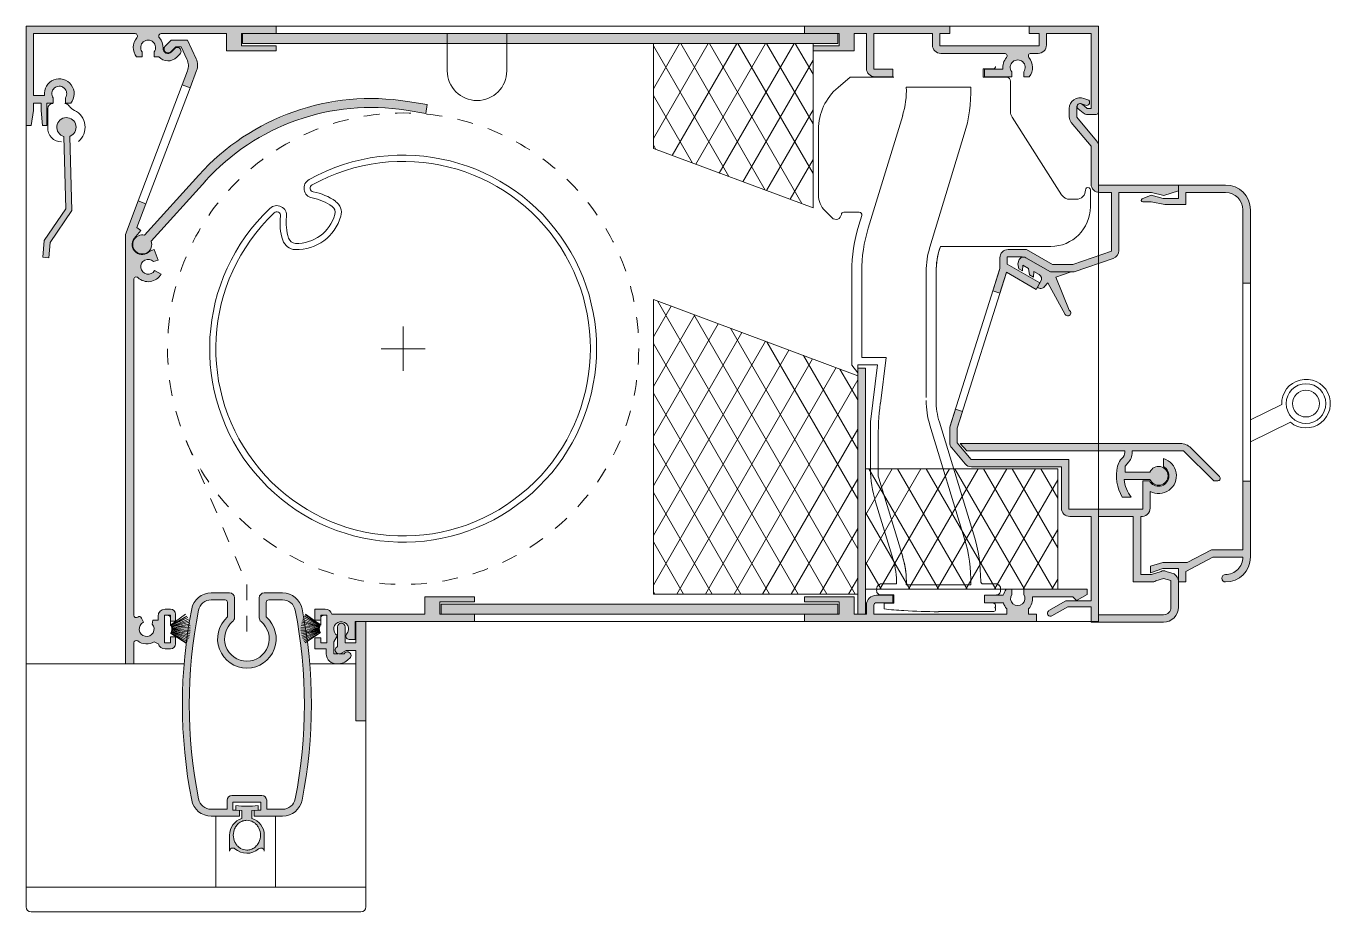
# Model space of a CAD drawing. Header units: metres. Extents: x -68 to 195, y -58 to 120.
import ezdxf

# ---------------------------------------------------------------- set-up
doc = ezdxf.new("R2010")
doc.units = ezdxf.units.M
doc.linetypes.add('Dash', pattern=[6.35, 3.175, -3.175])
doc.layers.add('A-DETL-GENF', color=92, linetype='Continuous', lineweight=18)
doc.layers.add('A-DETL-GENF-HDLN', color=1, linetype='Dash', lineweight=18)

# ---------------------------------------------------------------- blocks, each defined once
blk = doc.blocks.new('31 duco twin 120 ZR - verticaal-2268842-00_0 Basismaterialen')
at = {"layer": 'A-DETL-GENF'}
for points in [[(-67.5, 100), (-67, 103), (-67, 104.5), (-65.5, 104.5), (-65.5, 103), (-65.2, 100), (-64.3, 100), (-64.3, 104.49), (-63.06, 104.49), (-63.06, 105.53), (-63.23, 105.87), (-63.32, 106.24), (-63.3, 106.62), (-63.2, 106.99), (-63, 107.32), (-62.73, 107.58), (-62.4, 107.77), (-62.03, 107.87), (-61.65, 107.88), (-61.28, 107.79), (-60.95, 107.61), (-60.67, 107.35), (-60.46, 107.02), (-60.35, 106.66), (-60.33, 106.28), (-60.4, 105.91), (-60.57, 105.57), (-60.57, 104.49), (-59.5, 104.49), (-59.11, 105.12), (-58.88, 105.82), (-58.83, 106.56), (-58.96, 107.29), (-59.27, 107.96), (-59.73, 108.54), (-60.32, 108.98), (-61, 109.27), (-61.73, 109.39), (-62.47, 109.32), (-63.17, 109.07), (-63.78, 108.66), (-64.28, 108.11), (-64.63, 107.46), (-64.8, 106.74), (-64.8, 106), (-67, 106), (-67, 118.5), (-46.41, 118.48), (-46.19, 118.36), (-46.06, 118.15), (-46.05, 117.9), (-46.16, 117.67), (-46.56, 117.09), (-46.81, 116.44), (-46.9, 115.75), (-46.76, 114.86), (-46.6, 114.39), (-46.22, 113.8), (-45.14, 113.8), (-45.14, 114.86), (-45.32, 115.2), (-45.4, 115.58), (-45.38, 115.96), (-45.26, 116.33), (-45.06, 116.65), (-44.78, 116.92), (-44.44, 117.1), (-44.07, 117.19), (-43.68, 117.18), (-43.31, 117.08), (-42.98, 116.88), (-42.71, 116.61), (-42.52, 116.28), (-42.41, 115.91), (-42.41, 115.53), (-42.5, 115.15), (-42.69, 114.82), (-42.69, 113.8), (-41.73, 113.8), (-41.3, 113.43), (-40.79, 113.16), (-40.23, 113.02), (-39.66, 113.01), (-39.1, 113.13), (-38.58, 113.38), (-38.13, 113.73), (-37.38, 114.51), (-37.27, 114.88), (-37.33, 115.25), (-37.57, 115.55), (-37.91, 115.71), (-38.29, 115.7), (-39.42, 114.63), (-39.84, 114.5), (-40.31, 114.59), (-40.68, 114.88), (-40.88, 115.31), (-40.96, 116.31), (-41.21, 117.04), (-41.75, 117.9), (-41.74, 118.15), (-41.61, 118.36), (-41.39, 118.48), (-41.26, 118.5), (-28.1, 118.5), (-28.1, 115), (-18.1, 115), (-18.1, 116), (-25.1, 116), (-25.1, 118.5), (-18.1, 118.5), (-18.1, 120), (-68.5, 120), (-68.5, 100)], [(147.2, 102.2), (147.45, 102.27), (147.55, 102.35), (147.7, 102.7), (147.7, 120), (133.7, 120), (133.7, 118.5), (135.7, 118.5), (135.7, 116), (115.7, 116), (115.7, 118.5), (117.7, 118.5), (117.7, 120), (88.4, 120), (88.4, 118.5), (95.4, 118.5), (95.4, 116), (90.14, 116), (90.14, 115), (98.4, 115), (98.4, 118.5), (100.9, 118.5), (100.96, 111.06), (101.13, 110.65), (101.4, 110.3), (101.75, 110.03), (102.16, 109.86), (102.6, 109.8), (106.2, 109.8), (106.2, 111.3), (102.4, 111.3), (102.4, 118.5), (114.2, 118.5), (114.26, 115.76), (114.43, 115.35), (114.7, 115), (115.05, 114.73), (115.46, 114.56), (115.9, 114.5), (128.89, 114.48), (129.11, 114.36), (129.24, 114.15), (129.25, 113.9), (129.14, 113.67), (128.77, 113.15), (128.53, 112.56), (128.41, 111.94), (128.43, 111.3), (124.7, 111.3), (124.7, 109.8), (130.19, 109.8), (130.19, 110.82), (130, 111.16), (129.91, 111.54), (129.92, 111.92), (130.02, 112.3), (130.22, 112.63), (130.5, 112.9), (130.83, 113.09), (131.21, 113.19), (131.6, 113.19), (131.97, 113.09), (132.31, 112.9), (132.58, 112.62), (132.78, 112.29), (132.88, 111.92), (132.89, 111.53), (132.8, 111.16), (132.61, 110.82), (132.61, 109.8), (133.72, 109.8), (134.1, 110.39), (134.33, 111.05), (134.4, 111.75), (134.31, 112.44), (134.06, 113.09), (133.55, 113.9), (133.56, 114.15), (133.69, 114.36), (133.91, 114.48), (134.04, 114.5), (135.94, 114.56), (136.35, 114.73), (136.7, 115), (136.97, 115.35), (137.14, 115.76), (137.2, 116.2), (137.2, 118.5), (146.2, 118.5), (146.2, 103.4), (145.41, 103.4), (144.21, 104.36), (143.93, 104.39), (143.64, 104.27), (143.46, 104.05), (143.4, 103.75), (143.51, 103.46), (143.61, 103.34), (144.85, 102.35), (145.16, 102.24), (145.48, 102.2)], [(-35.46, 107.59), (-34.14, 111.06), (-33.98, 111.64), (-33.94, 112.24), (-34.03, 112.83), (-34.22, 113.39), (-36, 117.2), (-39.23, 117.2), (-40.47, 115.97), (-40.67, 115.61), (-40.67, 115.19), (-40.47, 114.83), (-40.11, 114.63), (-39.69, 114.63), (-39.31, 114.86), (-38.32, 115.85), (-37.24, 115.85), (-36.07, 113.33), (-35.87, 112.76), (-35.79, 112.17), (-35.83, 111.57), (-35.98, 110.99), (-37.05, 108.19)], [(-24.85, 116.5), (95.15, 116.5), (95.15, 118.5), (-24.85, 118.5)], [(-45.3, 74.09), (-44.81, 74.1), (-44.34, 74.23), (-43.93, 74.48), (-43.58, 74.82), (-43.33, 75.24), (-43.2, 75.7), (-43.18, 76.19), (-43.29, 76.66), (-32.37, 88.76), (-28.34, 92.69), (-23.92, 96.05), (-19.08, 98.86), (-13.94, 101.04), (-8.56, 102.57), (-3.03, 103.42), (2.52, 103.58), (8.13, 103.04), (12.08, 102.41), (12.36, 104.19), (8.41, 104.82), (2.58, 105.38), (-3.19, 105.22), (-8.94, 104.33), (-14.53, 102.74), (-19.89, 100.47), (-24.92, 97.55), (-29.51, 94.06), (-33.71, 89.96), (-44.63, 77.87), (-45.11, 77.92), (-45.59, 77.86), (-46.04, 77.68), (-46.43, 77.39), (-46.74, 77.01), (-46.94, 76.57), (-47.02, 76.09), (-46.98, 75.61), (-46.83, 75.15), (-46.56, 74.75), (-46.2, 74.42), (-45.77, 74.2)], [(127.8, 66.18), (129.13, 70.4), (135.14, 66.93), (135.79, 68.29), (129.3, 72.04), (129.3, 73.48), (132.88, 73.44), (138, 70.48), (142.8, 70.48), (151.03, 73.37), (151.35, 73.64), (151.6, 73.98), (151.75, 74.38), (151.8, 74.79), (151.8, 86.48), (158.39, 86.48), (160.87, 85.85), (163.8, 86.83), (163.8, 87.98), (147.7, 87.98), (147.65, 96.16), (147.52, 96.53), (147.3, 96.86), (143.3, 101.63), (143.32, 103.87), (143.47, 104.16), (143.75, 104.35), (144.08, 104.4), (144.24, 104.36), (145.09, 104.05), (145.4, 104.02), (145.69, 104.15), (145.86, 104.41), (145.89, 104.71), (145.76, 105), (145.51, 105.17), (144.75, 105.45), (144.24, 105.57), (143.71, 105.56), (143.2, 105.43), (142.74, 105.18), (142.35, 104.83), (142.05, 104.4), (141.86, 103.9), (141.8, 103.38), (141.85, 101.31), (141.98, 100.94), (142.2, 100.61), (146.2, 95.84), (146.26, 87.74), (146.43, 87.33), (146.7, 86.98), (147.05, 86.71), (147.46, 86.54), (147.9, 86.48), (150.3, 86.48), (150.3, 74.65), (142.51, 71.98), (138.4, 71.98), (133.2, 74.98), (129.06, 74.92), (128.65, 74.75), (128.3, 74.48), (128.03, 74.13), (127.86, 73.72), (127.8, 73.28), (127.8, 71.17), (126.37, 66.63)], [(-63.95, 73.34), (-63.67, 76.38), (-59.26, 82.86), (-59.72, 97.79), (-59.27, 98.02), (-58.9, 98.35), (-58.62, 98.77), (-58.46, 99.24), (-58.43, 99.74), (-58.52, 100.23), (-58.73, 100.68), (-59.06, 101.06), (-59.47, 101.35), (-59.94, 101.52), (-60.43, 101.57), (-60.93, 101.49), (-61.38, 101.29), (-61.77, 100.98), (-62.07, 100.58), (-62.26, 100.12), (-62.32, 99.62), (-62.26, 99.12), (-62.07, 98.66), (-61.77, 98.26), (-61.37, 97.95), (-60.92, 97.75), (-60.47, 83.21), (-64.84, 76.79), (-65.15, 73.45)], [(178.3, 68.19), (178.3, 82.98), (178.13, 84.27), (177.63, 85.48), (176.84, 86.52), (175.8, 87.31), (174.59, 87.81), (173.3, 87.98), (163.8, 87.98), (163.8, 85.28), (160.71, 85.28), (158.29, 85.91), (156.49, 85.17), (156.32, 84.8), (156.46, 84.63), (156.6, 84.6), (158.29, 84.6), (161.09, 84.08), (165.3, 84.08), (165.3, 86.48), (173.3, 86.48), (174.21, 86.36), (175.05, 86.01), (175.77, 85.46), (176.33, 84.73), (176.68, 83.89), (176.8, 82.98), (176.8, 68.19)], [(-48.5, -8.5), (-46.8, -8.5), (-46.78, -4.18), (-46.67, -3.96), (-46.47, -3.83), (-46.22, -3.81), (-46, -3.9), (-45.39, -4.25), (-44.71, -4.46), (-44.01, -4.49), (-43.32, -4.37), (-42.67, -4.08), (-41.85, -4.49), (-41.7, -4.82), (-41.48, -5.1), (-41.19, -5.32), (-40.86, -5.45), (-40.5, -5.5), (-39.14, -5.47), (-38.9, -5.37), (-38.69, -5.21), (-38.53, -5), (-38.43, -4.76), (-38.4, -4.5), (-38.4, -3.1), (-39.4, -3.1), (-39.4, -4.3), (-40.6, -4.3), (-40.6, 1.3), (-39.4, 1.3), (-39.4, 0.1), (-38.4, 0.1), (-38.44, 1.76), (-38.54, 2), (-38.69, 2.21), (-38.9, 2.37), (-39.14, 2.47), (-39.4, 2.5), (-40.86, 2.45), (-41.2, 2.31), (-41.49, 2.09), (-41.71, 1.8), (-41.85, 1.46), (-41.9, 1.1), (-41.9, 0.3), (-42.94, 0.3), (-43.08, -0.5), (-42.87, -0.81), (-42.74, -1.16), (-42.7, -1.53), (-42.75, -1.9), (-42.9, -2.25), (-43.12, -2.55), (-43.42, -2.78), (-43.76, -2.93), (-44.13, -3), (-44.5, -2.97), (-44.86, -2.85), (-45.17, -2.64), (-45.42, -2.37), (-45.6, -2.04), (-45.69, -1.68), (-45.69, -1.3), (-45.59, -0.94), (-45.41, -0.61), (-45.15, -0.34), (-44.83, -0.14), (-45.3, 0.83), (-45.51, 0.97), (-45.88, 0.97), (-46.22, 0.81), (-46.47, 0.83), (-46.67, 0.96), (-46.78, 1.18), (-46.8, 1.3), (-46.78, 69.08), (-46.66, 69.3), (-46.44, 69.43), (-46.18, 69.44), (-45.96, 69.32), (-45.33, 68.86), (-44.61, 68.59), (-43.85, 68.5), (-43.09, 68.61), (-42.38, 68.91), (-41.77, 69.39), (-41.3, 70), (-42.6, 70.75), (-42.83, 70.45), (-43.12, 70.22), (-43.46, 70.07), (-43.82, 70), (-44.2, 70.03), (-44.55, 70.15), (-44.86, 70.35), (-45.12, 70.62), (-45.3, 70.95), (-45.39, 71.31), (-45.39, 71.68), (-45.3, 72.05), (-45.12, 72.37), (-44.87, 72.65), (-44.34, 72.92), (-44.2, 72.97), (-43.83, 73), (-43.46, 72.93), (-43.12, 72.78), (-42.83, 72.55), (-41.88, 72.87), (-42.72, 74.97), (-43.58, 74.62), (-44.09, 74.23), (-44.44, 74.06), (-44.95, 73.96), (-45.47, 73.98), (-46.1, 74.23), (-46.56, 74.58), (-46.76, 74.79), (-47.02, 75.31), (-47.13, 75.75), (-47.13, 76.27), (-46.94, 76.88), (-46.6, 77.39), (-45.39, 78.79), (-46.15, 79.44), (-44.34, 84.22), (-45.92, 84.82), (-48.5, 78.04), (-48.5, 11.99)], [(141.48, 61.61), (141.77, 61.66), (142.08, 61.98), (142.12, 62.27), (142.02, 62.55), (141.79, 62.75), (139.1, 69.41), (142.21, 70.48), (138, 70.48), (132.81, 73.44), (132.55, 73.47), (132.29, 73.44), (132.05, 73.34), (131.84, 73.18), (131.69, 72.97), (131.44, 72.1), (131.6, 71.12), (132.36, 70.68), (132.46, 71.83), (133.58, 71.18), (133.8, 69.85), (134.56, 69.41), (134.66, 70.56), (135.92, 69.79), (136.08, 69.58), (136.18, 69.34), (136.22, 69.08), (136.18, 68.83), (136.08, 68.58), (135.39, 67.39), (135.79, 67.17), (136.24, 67.16), (136.66, 67.34), (136.82, 67.5), (137.48, 68.27), (141.09, 61.8), (141.34, 61.64)], [(99.16, 1.5), (100.7, 1.5), (100.7, 51.06), (99.16, 51.06), (99.16, 5.53)], [(152.47, 25.08), (154.28, 25.08), (153.58, 26.17), (153.1, 27.37), (152.84, 28.63), (158.05, 28.63), (158.31, 28.21), (158.66, 27.86), (159.09, 27.62), (159.57, 27.5), (160.06, 27.5), (160.54, 27.63), (160.96, 27.88), (161.31, 28.23), (161.56, 28.66), (161.68, 29.13), (161.68, 29.63), (161.56, 30.1), (161.31, 30.53), (160.96, 30.88), (160.54, 31.13), (160.06, 31.26), (159.37, 31.22), (159.09, 31.14), (158.66, 30.9), (158.31, 30.56), (158.05, 30.13), (153.08, 30.13), (153.08, 31.35), (153.8, 32.2), (154.22, 32.86), (154.45, 33.6), (154.49, 34.38), (164.81, 34.38), (170.91, 28.38), (171.97, 28.44), (172.14, 28.59), (172.2, 28.69), (172.17, 29.14), (172.09, 29.23), (166.32, 35), (165.7, 35.48), (164.98, 35.78), (164.2, 35.88), (119.77, 35.88), (121.15, 34.38), (152.98, 34.38), (153, 34.06), (152.95, 33.74), (152.83, 33.43), (152.65, 33.16), (152.15, 32.57), (151.76, 31.98), (151.52, 31.32), (151.3, 29.18), (151.62, 27.06)], [(165.3, 7.98), (165.3, 10.09), (170.76, 12.96), (176.8, 12.98), (176.71, 12.2), (176.45, 11.46), (176.04, 10.8), (175.48, 10.24), (174.82, 9.83), (174.08, 9.57), (173.11, 9.46), (172.77, 9.26), (172.58, 8.92), (172.58, 8.54), (172.77, 8.2), (172.93, 8.08), (173.3, 7.98), (174.59, 8.15), (175.8, 8.65), (176.84, 9.45), (177.63, 10.48), (178.13, 11.69), (178.3, 12.98), (178.3, 28.3), (176.8, 28.3), (176.8, 14.48), (170.48, 14.48), (165.53, 11.88), (160.68, 11.88), (158.16, 11.19), (158.16, 9.84), (160.65, 10.68), (163.8, 10.68), (163.8, 7.98)], [(100.7, 0), (135.2, 0), (135.2, 1.5), (133.6, 1.5), (133.6, 2.56), (133.99, 3.09), (134.26, 3.7), (134.39, 4.34), (134.37, 5), (142.52, 5), (143.27, 4.25), (145.4, 5.48), (145.4, 6.5), (132.61, 6.5), (132.61, 5.46), (132.77, 5.13), (132.84, 4.77), (132.82, 4.41), (132.71, 4.06), (132.52, 3.75), (132.25, 3.5), (131.93, 3.33), (131.58, 3.24), (131.22, 3.24), (130.87, 3.33), (130.55, 3.5), (130.28, 3.75), (130.09, 4.06), (129.98, 4.41), (129.96, 4.77), (130.03, 5.13), (130.19, 5.46), (130.19, 6.5), (129.08, 6.5), (128.71, 5.93), (128.48, 5.3), (124.7, 5.3), (124.7, 3.8), (128.51, 3.8), (128.78, 3.15), (129.19, 2.57), (129.19, 1.5), (102.4, 1.5), (102.42, 3.43), (102.55, 3.65), (102.77, 3.78), (102.9, 3.8), (106.2, 3.8), (106.2, 5.3), (102.9, 5.3), (102.38, 5.23), (101.9, 5.03), (101.49, 4.71), (101.17, 4.3), (100.97, 3.82), (100.9, 3.3), (100.9, 1.5), (98.4, 1.5), (98.4, 5), (88.4, 5), (88.4, 4), (95.4, 4), (95.4, 1.5), (88.4, 1.5), (88.4, 0), (99.16, 0)], [(-6.23, -8.49), (-5.09, -8.47), (-4.51, -8.31), (-3.96, -8), (-3.51, -7.56), (-3.19, -7.34), (-3.01, -7), (-3.04, -6.61), (-3.25, -6.29), (-3.59, -6.12), (-3.98, -6.13), (-4.3, -6.34), (-4.41, -6.5), (-6.5, -6.5), (-6.5, -4.1), (-5.75, -2.8), (-6.06, -2.56), (-6.3, -2.26), (-6.45, -1.9), (-6.5, -1.51), (-6.45, -1.13), (-6.31, -0.77), (-6.08, -0.46), (-5.77, -0.22), (-5.42, -0.06), (-5.04, 0), (-4.65, -0.04), (-4.29, -0.18), (-3.97, -0.41), (-3.73, -0.71), (-3.57, -1.06), (-3.5, -1.44), (-3.54, -1.83), (-3.67, -2.19), (-4.05, -2.8), (-4.04, -3.13), (-3.86, -3.42), (-3.58, -3.58), (-3.41, -3.6), (-2.2, -3.6), (-2.2, 0), (21.9, 0), (21.9, 1.5), (14.9, 1.5), (14.9, 4), (21.9, 4), (21.9, 5), (11.9, 5), (11.9, 1.5), (-6.85, 1.5), (-6.99, 1.83), (-7.22, 2.11), (-7.5, 2.32), (-7.84, 2.45), (-8.19, 2.5), (-10.3, 2.5), (-10.3, 0.3), (-9.1, 0.3), (-9.1, 1.3), (-7.9, 1.3), (-7.9, -4.3), (-9.1, -4.3), (-9.1, -3.3), (-10.3, -3.3), (-10.3, -5.5), (-8, -5.5), (-8, -6.5), (-7.94, -6.98), (-7.77, -7.43), (-7.49, -7.83), (-7.13, -8.15), (-6.7, -8.37)], [(95.15, 1.5), (95.15, 3.5), (15.15, 3.5), (15.15, 1.5), (39.97, 1.5)], [(-2, -20), (0, -20), (0, 0), (-2, 0), (-2, -4.3), (-4.2, -4.3), (-4.23, -0.86), (-4.42, -0.52), (-4.76, -0.33), (-4.95, -0.3), (-5.33, -0.4), (-5.6, -0.67), (-5.7, -1.05), (-5.7, -5.04), (-6.01, -5.25), (-6.18, -5.59), (-6.17, -5.97), (-5.97, -6.29), (-5.64, -6.48), (-5.45, -6.5), (-5.09, -6.41), (-3.99, -5.8), (-2, -5.8)]]:
    blk.add_hatch(color=256, dxfattribs=at).paths.add_polyline_path(points)
at = {"layer": 'A-DETL-GENF', "lineweight": 13}
h = blk.add_hatch(dxfattribs=at)
h.set_pattern_fill('FP_95', color=256, style=0, pattern_type=2)
h.set_pattern_definition([(60, (10377.701, -898.295), (-4.330127, 2.5), []), (120, (10377.701, -898.295), (-4.330127, -2.5), [])])
h.paths.add_polyline_path([(57.95, 5.53), (99.16, 5.53), (99.16, 49.55), (57.95, 64.92), (57.95, 11.99)])
h.paths.add_polyline_path([(139.46, 6.5), (139.46, 30.78), (100.7, 30.78), (100.7, 6.5)])
h.paths.add_polyline_path([(90.14, 83.4), (90.14, 116.5), (57.95, 116.5), (57.95, 95.33)])
at = {"layer": 'A-DETL-GENF'}
h = blk.add_hatch(color=256, dxfattribs=at)
h.paths.add_polyline_path([(146.2, -0.12), (160.8, -0.12), (161.58, -0.02), (162.3, 0.28), (162.92, 0.76), (163.4, 1.38), (163.7, 2.1), (163.8, 2.88), (163.74, 8.56), (163.57, 8.97), (163.3, 9.32), (162.95, 9.59), (160.8, 10.26), (160.54, 10.22), (160.3, 10.12), (158.4, 9.48), (156.2, 9.48), (156.2, 21.19), (156.61, 21.19), (157.01, 21.29), (157.37, 21.48), (157.67, 21.76), (157.91, 22.09), (158.05, 22.47), (158.1, 22.88), (158.1, 26.21), (158.97, 25.88), (159.89, 25.78), (160.8, 25.92), (161.65, 26.29), (162.38, 26.87), (162.93, 27.61), (163.28, 28.46), (163.4, 29.38), (163.28, 30.3), (162.93, 31.16), (162.38, 31.9), (161.65, 32.47), (160.8, 32.84), (160.8, 31.23), (161.31, 30.82), (161.56, 30.53), (161.79, 30.06), (161.89, 29.55), (161.87, 29.03), (161.72, 28.54), (161.31, 27.94), (160.93, 27.63), (160.54, 27.43), (160.15, 27.31), (159.63, 27.29), (158.91, 27.5), (158.65, 27.62), (158.26, 27.96), (157.95, 28.38), (156.6, 28.38), (156.6, 22.68), (141.7, 22.68), (141.7, 32.68), (122, 32.68), (119.2, 36.02), (119.21, 38.98), (120.27, 42.34), (118.84, 42.79), (117.7, 39.18), (117.75, 35.7), (117.88, 35.33), (118.1, 35), (121.06, 31.53), (121.37, 31.34), (121.72, 31.22), (122.09, 31.18), (140.2, 31.18), (140.26, 22.44), (140.43, 22.03), (140.7, 21.68), (141.05, 21.41), (141.46, 21.24), (141.9, 21.18), (146.2, 21.18), (146.2, 4.18), (141.13, 4.18), (137.58, 2.11), (137.42, 1.84), (137.42, 1.53), (137.58, 1.26), (137.7, 1.16), (138, 1.08), (138.3, 1.16), (141.51, 2.98), (146.2, 2.98)])
h.paths.add_polyline_path([(147.7, 1.38), (147.7, 21.18), (154.7, 21.18), (154.7, 7.98), (158.84, 8.04), (159.37, 8.24), (160.79, 8.65), (162.3, 8.27), (162.25, 2.49), (162.1, 2.13), (161.86, 1.82), (161.55, 1.58), (161.19, 1.43), (160.8, 1.38), (159.37, 1.38)])
h = blk.add_hatch(color=256, dxfattribs=at)
h.paths.add_polyline_path([(-22.51, -39.22), (-16.8, -39.22), (-15.89, -39.12), (-15.03, -38.81), (-14.26, -38.31), (-13.62, -37.65), (-13.15, -36.87), (-12.87, -36), (-11.47, -26.36), (-11, -16.72), (-11.47, -7.09), (-12.87, 2.55), (-13.15, 3.42), (-13.62, 4.21), (-14.26, 4.86), (-15.03, 5.36), (-15.89, 5.67), (-16.8, 5.78), (-20.76, 5.74), (-21, 5.64), (-21.21, 5.48), (-21.37, 5.28), (-21.47, 5.03), (-21.5, 4.78), (-21.48, 0.56), (-21.29, 0.16), (-20.35, -0.84), (-19.8, -1.86), (-19.53, -2.99), (-19.55, -4.14), (-19.87, -5.26), (-20.47, -6.25), (-21.29, -7.06), (-22.3, -7.63), (-23.42, -7.93), (-24.58, -7.93), (-25.7, -7.63), (-26.71, -7.06), (-27.53, -6.25), (-28.13, -5.26), (-28.45, -4.14), (-28.47, -2.99), (-28.2, -1.86), (-27.65, -0.84), (-26.6, 0.35), (-26.5, 0.78), (-26.53, 5.03), (-26.63, 5.28), (-26.79, 5.48), (-27, 5.64), (-27.24, 5.74), (-27.5, 5.78), (-31.2, 5.78), (-32.11, 5.67), (-32.97, 5.36), (-33.74, 4.86), (-34.38, 4.21), (-34.85, 3.42), (-35.13, 2.55), (-36.53, -7.09), (-37, -16.72), (-36.53, -26.36), (-35.13, -36), (-34.85, -36.87), (-34.38, -37.65), (-33.74, -38.31), (-32.97, -38.81), (-32.11, -39.12), (-31.2, -39.22), (-25.5, -39.22), (-25.5, -38.04), (-26.8, -38.02), (-26.8, -36.42), (-21.2, -36.42), (-21.2, -38.02), (-22.51, -38.06)])
h.paths.add_polyline_path([(-19.72, -37.82), (-20, -37.82), (-20.03, -35.77), (-20.13, -35.52), (-20.29, -35.32), (-20.5, -35.16), (-20.74, -35.06), (-21, -35.02), (-27.26, -35.06), (-27.5, -35.16), (-27.71, -35.32), (-27.87, -35.52), (-27.97, -35.77), (-28, -36.02), (-28, -37.82), (-31.2, -37.82), (-31.79, -37.76), (-32.35, -37.56), (-32.85, -37.23), (-33.27, -36.8), (-33.57, -36.29), (-33.75, -35.73), (-35.14, -26.23), (-35.6, -16.72), (-35.14, -7.22), (-33.75, 2.28), (-33.57, 2.84), (-33.27, 3.35), (-32.85, 3.78), (-32.35, 4.11), (-31.79, 4.31), (-31.2, 4.38), (-28.27, 4.36), (-28.05, 4.23), (-27.92, 4), (-27.9, 3.88), (-27.9, 0.96), (-28.89, -0.16), (-29.56, -1.5), (-29.88, -2.97), (-29.81, -4.46), (-29.38, -5.9), (-28.59, -7.17), (-27.51, -8.21), (-26.2, -8.94), (-24.75, -9.32), (-23.25, -9.32), (-21.8, -8.94), (-20.49, -8.21), (-19.41, -7.17), (-18.62, -5.9), (-18.19, -4.46), (-18.12, -2.97), (-18.44, -1.5), (-19.11, -0.16), (-20.1, 0.96), (-20.08, 4), (-19.95, 4.23), (-19.72, 4.36), (-19.6, 4.38), (-16.8, 4.38), (-16.21, 4.31), (-15.65, 4.11), (-15.15, 3.78), (-14.73, 3.35), (-14.43, 2.84), (-14.25, 2.28), (-12.86, -7.22), (-12.4, -16.72), (-12.86, -26.23), (-14.25, -35.73), (-14.43, -36.29), (-14.73, -36.8), (-15.15, -37.23), (-15.65, -37.56), (-16.21, -37.76), (-16.8, -37.82)])
h = blk.add_hatch(color=256, dxfattribs=at)
h.paths.add_polyline_path([(-24.03, -46.68), (-23.17, -46.59), (-22.35, -46.3), (-21.33, -45.65), (-20.98, -45.65), (-20.68, -45.82), (-20.51, -46.12), (-20.49, -46.3), (-20.49, -43.05), (-20.6, -42.16), (-20.94, -41.33), (-21.47, -40.61), (-22.17, -40.06), (-22.99, -39.69), (-22.99, -38.06), (-21.74, -38.02), (-21.74, -37.1), (-23.99, -37.2), (-26.24, -37.1), (-26.24, -38.02), (-24.99, -38.06), (-24.99, -39.69), (-25.81, -40.06), (-26.5, -40.61), (-27.04, -41.33), (-27.37, -42.16), (-27.49, -43.05), (-27.47, -46.13), (-27.31, -45.84), (-27.04, -45.66), (-26.71, -45.63), (-26.41, -45.77), (-25.7, -46.26), (-24.89, -46.57)])
h.paths.add_polyline_path([(-23.99, -46.05), (-24.65, -45.96), (-25.27, -45.7), (-25.81, -45.29), (-26.25, -44.75), (-26.56, -44.11), (-26.72, -43.41), (-26.72, -42.68), (-26.56, -41.98), (-26.25, -41.34), (-25.81, -40.8), (-25.27, -40.39), (-24.65, -40.13), (-23.99, -40.05), (-23.33, -40.13), (-22.71, -40.39), (-22.17, -40.8), (-21.73, -41.34), (-21.42, -41.98), (-21.26, -42.68), (-21.26, -43.41), (-21.42, -44.11), (-21.73, -44.75), (-22.17, -45.29), (-22.71, -45.7), (-23.33, -45.96)])
for p, q in [((-18.1, 120), (-68.5, 120)), ((-68.5, 120), (-68.5, 100)), ((-68.5, -8.5), (-68.5, 120)), ((-68.5, 120), (147.7, 120)), ((147.7, 120), (-68.5, 120)), ((-18.1, 118.5), (-18.1, 120)), ((117.7, 120), (88.4, 120)), ((88.4, 120), (88.4, 118.5)), ((117.7, 118.5), (117.7, 120)), ((147.7, 120), (133.7, 120)), ((133.7, 120), (133.7, 118.5)), ((147.7, 102.7), (147.7, 120)), ((147.7, 120), (147.7, 0)), ((147.7, 0), (147.7, 120)), ((-67, 106), (-67, 118.5)), ((-67, 118.5), (-46.54, 118.5)), ((-41.26, 118.5), (-28.1, 118.5)), ((-39.23, 117.2), (-40.47, 115.97)), ((-36, 117.2), (-39.23, 117.2)), ((-34.22, 113.39), (-36, 117.2)), ((-28.1, 118.5), (-28.1, 115)), ((-25.1, 116), (-25.1, 118.5)), ((-25.1, 118.5), (-24.85, 118.5)), ((-18.1, 116), (-25.1, 116)), ((-24.85, 118.5), (-24.85, 116.5)), ((88.4, 118.5), (-24.85, 118.5)), ((-24.85, 116.5), (57.95, 116.5)), ((-18.1, 115), (-18.1, 116)), ((57.95, 95.33), (57.95, 116.5)), ((57.95, 116.5), (79.32, 116.5)), ((79.32, 116.5), (90.14, 116.5)), ((88.4, 118.5), (95.4, 118.5)), ((90.14, 116.5), (95.15, 116.5)), ((90.14, 116.5), (90.14, 83.4)), ((95.4, 116), (90.14, 116)), ((95.15, 116.5), (95.15, 118.5)), ((95.4, 118.5), (95.4, 116)), ((98.4, 115), (98.4, 118.5)), ((98.4, 118.5), (100.9, 118.5)), ((100.9, 118.5), (100.9, 111.5)), ((102.4, 111.3), (102.4, 118.5)), ((102.4, 118.5), (114.2, 118.5)), ((114.2, 118.5), (114.2, 116.2)), ((115.7, 116), (115.7, 118.5)), ((115.7, 118.5), (117.7, 118.5)), ((135.7, 116), (115.7, 116)), ((133.7, 118.5), (135.7, 118.5)), ((135.7, 118.5), (135.7, 116)), ((137.2, 116.2), (137.2, 118.5)), ((137.2, 118.5), (146.2, 118.5)), ((146.2, 118.5), (146.2, 103.4)), ((-46.22, 113.8), (-45.14, 113.8)), ((-45.14, 113.8), (-45.14, 114.86)), ((-42.69, 114.82), (-42.69, 113.8)), ((-42.69, 113.8), (-41.73, 113.8)), ((-39.33, 114.83), (-38.32, 115.85)), ((-38.29, 115.7), (-39.19, 114.79)), ((-38.32, 115.85), (-37.24, 115.85)), ((-38.13, 113.73), (-37.5, 114.36)), ((-37.24, 115.85), (-36.07, 113.33)), ((-28.1, 115), (-18.1, 115)), ((90.14, 115), (98.4, 115)), ((115.9, 114.5), (128.76, 114.5)), ((134.04, 114.5), (135.5, 114.5)), ((-35.98, 110.99), (-37.05, 108.19)), ((-35.46, 107.59), (-34.14, 111.06)), ((106.2, 111.3), (102.4, 111.3)), ((106.2, 109.8), (106.2, 111.3)), ((128.43, 111.3), (124.7, 111.3)), ((124.7, 111.3), (124.7, 109.8)), ((130.19, 109.8), (130.19, 110.82)), ((132.61, 110.82), (132.61, 109.8)), ((-37.05, 108.19), (-35.46, 107.59)), ((102.6, 109.8), (106.2, 109.8)), ((124.7, 109.8), (130.19, 109.8)), ((132.61, 109.8), (133.72, 109.8)), ((-64.8, 106), (-67, 106)), ((-63.06, 104.49), (-63.06, 105.53)), ((-60.57, 105.57), (-60.57, 104.49)), ((145.51, 105.17), (144.75, 105.45)), ((-67.5, 100), (-67, 103)), ((-67, 103), (-67, 104.5)), ((-67, 104.5), (-65.5, 104.5)), ((-65.5, 104.5), (-65.5, 103)), ((-65.5, 103), (-65.2, 100)), ((-64.3, 100), (-64.3, 104.49)), ((-64.3, 104.49), (-63.06, 104.49)), ((-60.57, 104.49), (-59.5, 104.49)), ((8.13, 103.04), (12.08, 102.41)), ((12.36, 104.19), (8.41, 104.82)), ((12.08, 102.41), (12.36, 104.19)), ((141.8, 103.38), (141.8, 101.7)), ((143.3, 101.63), (143.3, 103.7)), ((143.61, 103.34), (144.58, 102.53)), ((144.24, 104.36), (145.09, 104.05)), ((145.41, 103.4), (144.39, 104.26)), ((146.2, 103.4), (145.41, 103.4)), ((101.26, 79.29), (108.21, 102.01)), ((142.2, 100.61), (146.2, 95.84)), ((147.3, 96.86), (143.3, 101.63)), ((145.48, 102.2), (147.2, 102.2)), ((-68.5, 100), (-67.5, 100)), ((-65.2, 100), (-64.3, 100)), ((-60.92, 97.75), (-60.47, 83.21)), ((-59.26, 82.86), (-59.72, 97.79)), ((90.14, 83.4), (57.95, 95.33)), ((146.2, 95.84), (146.2, 88.18)), ((147.7, 87.98), (147.7, 95.76)), ((-33.71, 89.96), (-44.63, 77.87)), ((-43.29, 76.66), (-32.37, 88.76)), ((163.8, 87.98), (147.7, 87.98)), ((163.8, 87.98), (163.8, 85.28)), ((173.3, 87.98), (163.8, 87.98)), ((-45.92, 84.82), (-48.5, 78.04)), ((-44.34, 84.22), (-45.92, 84.82)), ((147.9, 86.48), (150.3, 86.48)), ((150.3, 86.48), (150.3, 74.65)), ((151.8, 74.79), (151.8, 86.48)), ((151.8, 86.48), (158.39, 86.48)), ((158.29, 85.91), (156.49, 85.17)), ((156.6, 84.6), (158.29, 84.6)), ((160.71, 85.28), (158.29, 85.91)), ((158.29, 84.6), (161.09, 84.08)), ((158.39, 86.48), (160.87, 85.85)), ((163.8, 85.28), (160.71, 85.28)), ((160.87, 85.85), (163.8, 86.83)), ((165.3, 84.08), (165.3, 86.48)), ((165.3, 86.48), (173.3, 86.48)), ((-60.47, 83.21), (-64.84, 76.79)), ((-63.67, 76.38), (-59.26, 82.86)), ((-46.15, 79.44), (-44.34, 84.22)), ((96.35, 82.5), (99.47, 82.5)), ((99.95, 81.85), (99.35, 79.87)), ((161.09, 84.08), (165.3, 84.08)), ((176.8, 82.98), (176.8, 68.19)), ((178.3, 68.19), (178.3, 82.98)), ((-45.39, 78.79), (-46.15, 79.44)), ((-64.84, 76.79), (-65.15, 73.45)), ((-48.5, 78.04), (-48.5, -8.5)), ((-46.75, 77.22), (-45.39, 78.79)), ((-63.95, 73.34), (-63.67, 76.38)), ((-42.72, 74.97), (-43.58, 74.62)), ((-41.88, 72.87), (-42.72, 74.97)), ((133.2, 74.98), (129.5, 74.98)), ((138.4, 71.98), (133.2, 74.98)), ((150.3, 74.65), (142.51, 71.98)), ((-65.15, 73.45), (-63.95, 73.34)), ((-42.83, 72.55), (-41.88, 72.87)), ((127.8, 71.17), (126.37, 66.63)), ((127.8, 73.28), (127.8, 71.17)), ((129.3, 72.04), (129.3, 73.48)), ((129.3, 73.48), (132.29, 73.48)), ((135.83, 68.27), (129.3, 72.04)), ((131.69, 72.97), (131.44, 72.1)), ((131.44, 72.1), (131.6, 71.12)), ((132.36, 70.68), (132.46, 71.83)), ((132.46, 71.83), (133.58, 71.18)), ((138, 70.48), (133.05, 73.34)), ((133.58, 71.18), (133.8, 69.85)), ((142.51, 71.98), (138.4, 71.98)), ((142.8, 70.48), (150.65, 73.19)), ((-46.8, 1.3), (-46.8, 68.95)), ((-41.3, 70), (-42.6, 70.75)), ((97.95, 70.52), (97.99, 51.69)), ((117.78, 39.43), (127.72, 70.92)), ((129.06, 70.17), (119.21, 38.98)), ((127.8, 66.18), (129.13, 70.4)), ((129.13, 70.4), (135.14, 66.93)), ((131.6, 71.12), (132.36, 70.68)), ((133.8, 69.85), (134.56, 69.41)), ((134.56, 69.41), (134.66, 70.56)), ((134.66, 70.56), (135.72, 69.95)), ((136.08, 68.58), (135.39, 67.39)), ((142.21, 70.48), (138, 70.48)), ((139.1, 69.41), (142.21, 70.48)), ((141.79, 62.75), (139.1, 69.41)), ((142.21, 70.48), (142.8, 70.48)), ((126.37, 66.63), (127.8, 66.18)), ((135.14, 66.93), (135.83, 68.27)), ((136.82, 67.5), (137.48, 68.27)), ((137.48, 68.27), (141, 61.92)), ((176.8, 68.19), (178.3, 68.19)), ((176.8, 28.3), (176.8, 68.19)), ((178.3, 68.19), (178.3, 28.3)), ((99.16, 49.55), (57.95, 64.92)), ((57.95, 64.92), (57.95, 5.53)), ((7.5, 59.45), (7.5, 50.55)), ((3.05, 55), (11.95, 55)), ((104.85, 53.25), (99.95, 53.25)), ((104.85, 53.25), (99.95, 53.25)), ((100.7, 51.06), (99.16, 51.06)), ((99.16, 51.06), (99.16, 49.55)), ((100.7, 30.78), (100.7, 51.06)), ((100.7, 1.5), (100.7, 51.06)), ((99.16, 5.53), (99.16, 49.55)), ((118.84, 42.79), (117.7, 39.18)), ((120.27, 42.34), (118.84, 42.79)), ((119.21, 38.98), (120.27, 42.34)), ((184.62, 43.76), (178.3, 40.68)), ((178.3, 36.23), (186.37, 40.17)), ((117.7, 39.18), (117.7, 36.09)), ((119.2, 36.02), (119.21, 38.98)), ((118.1, 35), (120.79, 31.79)), ((122, 32.68), (119.2, 36.02)), ((164.2, 35.88), (119.77, 35.88)), ((119.77, 35.88), (121.15, 34.38)), ((121.15, 34.38), (152.98, 34.38)), ((154.49, 34.38), (164.81, 34.38)), ((164.81, 34.38), (170.91, 28.38)), ((172.09, 29.23), (166.32, 35)), ((141.7, 32.68), (122, 32.68)), ((141.7, 22.68), (141.7, 32.68)), ((152.65, 33.16), (152.15, 32.57)), ((153.08, 31.35), (153.8, 32.2)), ((160.8, 32.84), (160.8, 31.23)), ((139.46, 30.78), (100.7, 30.78)), ((100.7, 30.78), (100.7, 6.5)), ((122.09, 31.18), (140.2, 31.18)), ((139.46, 6.5), (139.46, 30.78)), ((140.2, 31.18), (140.2, 22.88)), ((153.08, 30.13), (153.08, 31.35)), ((158.05, 30.13), (153.08, 30.13)), ((108.21, 13.08), (103.37, 28.9)), ((152.84, 28.63), (158.05, 28.63)), ((157.95, 28.38), (156.6, 28.38)), ((156.6, 28.38), (156.6, 22.68)), ((170.91, 28.38), (171.74, 28.38)), ((178.3, 28.3), (176.8, 28.3)), ((176.8, 28.3), (176.8, 14.48)), ((178.3, 12.98), (178.3, 28.3)), ((152.47, 25.08), (154.28, 25.08)), ((158.1, 22.88), (158.1, 26.21)), ((156.6, 22.68), (141.7, 22.68)), ((141.9, 21.18), (146.2, 21.18)), ((146.2, 21.18), (146.2, 4.18)), ((147.7, 1.38), (147.7, 21.18)), ((147.7, 21.18), (154.7, 21.18)), ((154.7, 21.18), (154.7, 7.98)), ((156.2, 9.48), (156.2, 21.19)), ((170.48, 14.48), (165.53, 11.88)), ((176.8, 14.48), (170.48, 14.48)), ((160.68, 11.88), (158.16, 11.19)), ((158.16, 11.19), (158.16, 9.84)), ((158.16, 9.84), (160.65, 10.68)), ((160.65, 10.68), (163.8, 10.68)), ((165.53, 11.88), (160.68, 11.88)), ((163.8, 10.68), (163.8, 7.98)), ((165.3, 10.09), (170.76, 12.96)), ((170.76, 12.96), (176.8, 12.98)), ((154.7, 7.98), (158.4, 7.98)), ((158.4, 9.48), (156.2, 9.48)), ((160.3, 10.12), (158.4, 9.48)), ((159.25, 8.21), (160.79, 8.65)), ((160.79, 8.65), (162.3, 8.27)), ((162.95, 9.59), (161.3, 10.12)), ((162.3, 8.27), (162.3, 2.88)), ((163.8, 2.88), (163.8, 7.98)), ((163.8, 7.98), (165.3, 7.98)), ((165.3, 7.98), (165.3, 10.09)), ((-27.5, 5.78), (-31.2, 5.78)), ((-16.8, 5.78), (-20.5, 5.78)), ((57.95, 5.53), (99.16, 5.53)), ((99.16, 5.53), (99.16, 1.5)), ((100.7, 1.5), (100.7, 6.5)), ((100.7, 6.5), (139.46, 6.5)), ((106.2, 5.3), (102.9, 5.3)), ((106.2, 3.8), (106.2, 5.3)), ((124.45, 7.6), (126.95, 7.6)), ((128.48, 5.3), (124.7, 5.3)), ((124.7, 5.3), (124.7, 3.8)), ((130.19, 5.46), (130.19, 6.5)), ((132.61, 6.5), (132.61, 5.46)), ((145.4, 6.5), (139.46, 6.5)), ((143.27, 4.25), (145.4, 5.48)), ((145.4, 5.48), (145.4, 6.5)), ((-31.2, 4.38), (-28.4, 4.38)), ((-27.9, 3.88), (-27.9, 0.96)), ((-26.5, 0.78), (-26.5, 4.78)), ((-21.5, 4.78), (-21.5, 0.78)), ((-20.1, 0.96), (-20.1, 3.88)), ((-19.6, 4.38), (-16.8, 4.38)), ((11.9, 5), (11.9, 1.5)), ((21.9, 5), (11.9, 5)), ((14.9, 1.5), (14.9, 4)), ((14.9, 4), (21.9, 4)), ((95.15, 3.5), (15.15, 3.5)), ((15.15, 3.5), (15.15, 1.5)), ((21.9, 4), (21.9, 5)), ((98.4, 5), (88.4, 5)), ((88.4, 5), (88.4, 4)), ((88.4, 4), (95.4, 4)), ((95.15, 1.5), (95.15, 3.5)), ((95.4, 4), (95.4, 1.5)), ((98.4, 1.5), (98.4, 5)), ((100.9, 3.3), (100.9, 1.5)), ((102.4, 1.5), (102.4, 3.3)), ((102.9, 3.8), (106.2, 3.8)), ((124.7, 3.8), (128.51, 3.8)), ((134.37, 5), (142.52, 5)), ((141.13, 4.18), (137.7, 2.2)), ((138.3, 1.16), (141.51, 2.98)), ((146.2, 4.18), (141.13, 4.18)), ((141.51, 2.98), (146.2, 2.98)), ((142.52, 5), (143.27, 4.25)), ((146.2, 2.98), (146.2, -0.12)), ((-44.83, -0.14), (-45.24, 0.72)), ((-42.94, 0.3), (-43.08, -0.5)), ((-41.9, 0.3), (-42.94, 0.3)), ((-41.9, 1.1), (-41.9, 0.3)), ((-40.6, -4.3), (-40.6, 1.3)), ((-40.6, 1.3), (-39.4, 1.3)), ((-39.4, 2.5), (-40.5, 2.5)), ((-39.4, -0.72), (-36.34, 1.48)), ((-39.4, 1.3), (-39.4, 0.1)), ((-35.93, 0.79), (-39.4, -0.82)), ((-39.4, -0.82), (-39.4, 0.75)), ((-39.4, 0.1), (-38.4, 0.1)), ((-39.35, -0.8), (-36.09, 1.09)), ((-39.31, -0.88), (-35.93, 0.79)), ((-39.26, -1), (-35.8, 0.49)), ((-39.24, -1.05), (-35.68, 0.18)), ((-38.4, 0.1), (-38.4, 1.5)), ((-9.26, -1.05), (-12.82, 0.18)), ((-9.24, -1), (-12.7, 0.49)), ((-9.19, -0.88), (-12.57, 0.79)), ((-12.41, 1.09), (-9.07, -0.68)), ((-9.15, -0.8), (-12.41, 1.09)), ((-9.07, -0.68), (-12.26, 1.33)), ((-9.1, -0.72), (-12.16, 1.48)), ((-8.19, 2.5), (-10.3, 2.5)), ((-10.3, 2.5), (-10.3, 0.3)), ((-10.3, 0.3), (-9.1, 0.3)), ((-9.1, 0.3), (-9.1, 1.3)), ((-9.1, 1.3), (-7.9, 1.3)), ((-9.1, -0.72), (-9.1, 0.75)), ((-7.9, 1.3), (-7.9, -4.3)), ((11.9, 1.5), (-6.85, 1.5)), ((-2.2, -3.6), (-2.2, 0)), ((-2.2, 0), (-2, 0)), ((0, 0), (-2, 0)), ((-2, 0), (-2, -4.3)), ((0, 0), (21.9, 0)), ((0, -20), (0, 0)), ((147.7, 0), (0, 0)), ((0, 0), (147.7, 0)), ((21.9, 1.5), (14.9, 1.5)), ((21.9, 1.5), (95.15, 1.5)), ((21.9, 0), (21.9, 1.5)), ((88.4, 1.5), (88.4, 0)), ((88.4, 0), (135.2, 0)), ((95.4, 1.5), (95.15, 1.5)), ((99.16, 1.5), (98.4, 1.5)), ((99.16, 1.5), (100.7, 1.5)), ((100.9, 1.5), (100.7, 1.5)), ((129.19, 1.5), (102.4, 1.5)), ((129.19, 2.57), (129.19, 1.5)), ((133.6, 1.5), (133.6, 2.56)), ((135.2, 1.5), (133.6, 1.5)), ((135.2, 0), (135.2, 1.5)), ((160.8, 1.38), (147.7, 1.38)), ((-39.4, -2.34), (-36.25, -4.36)), ((-39.36, -2.21), (-36.06, -4.03)), ((-36.23, -4.31), (-39.36, -2.21)), ((-35.9, -3.73), (-39.29, -2.08)), ((-35.77, -3.42), (-39.26, -2)), ((-35.66, -3.11), (-39.23, -1.91)), ((-39.22, -1.14), (-35.58, -0.14)), ((-39.2, -1.78), (-35.49, -2.46)), ((-35.56, -2.79), (-39.2, -1.82)), ((-35.45, -0.8), (-39.19, -1.27)), ((-39.18, -1.69), (-35.44, -2.13)), ((-39.17, -1.36), (-35.5, -0.47)), ((-39.17, -1.41), (-35.41, -1.13)), ((-39.17, -1.5), (-35.4, -1.46)), ((-39.17, -1.6), (-35.41, -1.8)), ((-9.33, -1.5), (-13.1, -1.46)), ((-9.33, -1.41), (-13.09, -1.13)), ((-9.33, -1.6), (-13.09, -1.8)), ((-9.32, -1.69), (-13.06, -2.13)), ((-13.05, -0.8), (-9.31, -1.27)), ((-13.01, -2.46), (-9.32, -1.69)), ((-9.3, -1.78), (-13.01, -2.46)), ((-13, -0.47), (-9.28, -1.14)), ((-12.94, -2.79), (-9.3, -1.82)), ((-12.92, -0.14), (-9.26, -1.05)), ((-12.84, -3.11), (-9.27, -1.91)), ((-12.73, -3.42), (-9.24, -2)), ((-12.73, -3.42), (-9.24, -2)), ((-12.6, -3.73), (-9.21, -2.08)), ((-9.14, -2.21), (-12.44, -4.03)), ((-12.27, -4.31), (-9.14, -2.21)), ((-5.7, -1.05), (-5.7, -5.04)), ((-4.2, -4.3), (-4.2, -1.05)), ((146.2, -0.12), (160.8, -0.12)), ((-46.8, -8.5), (-46.8, -4.3)), ((-42.67, -4.08), (-41.85, -4.49)), ((-39.4, -4.3), (-40.6, -4.3)), ((-38.4, -3.1), (-39.4, -3.1)), ((-39.4, -3.1), (-39.4, -4.3)), ((-38.4, -4.5), (-38.4, -3.1)), ((-9.1, -3.3), (-10.3, -3.3)), ((-10.3, -3.3), (-10.3, -5.5)), ((-9.1, -4.3), (-9.1, -3.3)), ((-7.9, -4.3), (-9.1, -4.3)), ((-6.5, -4.1), (-5.75, -2.8)), ((-6.5, -6.5), (-6.5, -4.1)), ((-2, -4.3), (-4.2, -4.3)), ((-3.41, -3.6), (-2.2, -3.6)), ((-40.5, -5.5), (-39.4, -5.5)), ((-10.3, -5.5), (-8, -5.5)), ((-8, -5.5), (-8, -6.5)), ((-5.64, -6.5), (-6.5, -6.5)), ((-4.41, -6.5), (-5.45, -6.5)), ((-5.09, -6.41), (-3.99, -5.8)), ((-3.99, -5.8), (-2, -5.8)), ((-2, -5.8), (-2, -20)), ((-48.5, -8.5), (-46.8, -8.5)), ((-2, -8.5), (-11.34, -8.5)), ((-2, -20), (0, -20)), ((-28, -36.02), (-28, -37.82)), ((-21, -35.02), (-27, -35.02)), ((-26.8, -38.02), (-26.8, -36.42)), ((-26.8, -36.42), (-21.2, -36.42)), ((-21.2, -36.42), (-21.2, -38.02)), ((-20, -37.82), (-20, -36.02)), ((-28, -37.82), (-31.2, -37.82)), ((-31.2, -39.22), (-25.5, -39.22)), ((-26.24, -38.02), (-26.8, -38.02)), ((-26.24, -37.1), (-26.24, -38.02)), ((-26.24, -38.02), (-24.99, -38.06)), ((-25.5, -39.22), (-25.5, -38.04)), ((-24.99, -38.06), (-24.99, -39.69)), ((-22.99, -38.06), (-21.74, -38.02)), ((-22.99, -39.69), (-22.99, -38.06)), ((-22.51, -38.04), (-22.51, -39.22)), ((-22.51, -39.22), (-16.8, -39.22)), ((-21.74, -38.02), (-21.74, -37.1)), ((-21.2, -38.02), (-21.74, -38.02)), ((-16.8, -37.82), (-20, -37.82)), ((-27.49, -43.05), (-27.49, -46.3)), ((-20.49, -46.3), (-20.49, -43.05))]:
    blk.add_line(p, q, dxfattribs=at)
at = {"layer": 'A-DETL-GENF', "lineweight": 13}
for p, q in [((-68.5, 120), (-68.5, -8.5)), ((16.4, 118.5), (16.4, 111)), ((28.4, 111), (28.4, 118.5)), ((90.14, 116.5), (57.95, 116.5)), ((57.95, 116.5), (57.95, 95.33)), ((90.14, 83.4), (90.14, 116.5)), ((124.45, 109.7), (124.45, 111.4)), ((124.45, 111.4), (126.45, 111.4)), ((-37.05, 108.19), (-45.92, 84.82)), ((97.65, 109.7), (95.18, 107.62)), ((106.45, 109.7), (97.65, 109.7)), ((129.15, 109.7), (124.45, 109.7)), ((129.95, 102.75), (129.95, 108.9)), ((-35.46, 107.59), (-44.34, 84.22)), ((108.93, 107.7), (121.94, 107.7)), ((-64.12, 103.39), (-64.12, 99.62)), ((101.26, 79.29), (108.21, 102.01)), ((140.23, 86.02), (130.26, 101.67)), ((91.25, 99.2), (91.25, 85.96)), ((120.64, 98.21), (113.69, 75.49)), ((57.95, 95.33), (90.14, 83.4)), ((146.05, 83.6), (146.05, 86.98)), ((143.25, 85.1), (141.92, 85.1)), ((92.57, 82.78), (93.98, 81.37)), ((96.35, 82.5), (99.47, 82.5)), ((99.95, 81.85), (99.35, 79.87)), ((115.83, 75.6), (138.05, 75.6)), ((97.99, 51.69), (97.95, 70.52)), ((99.95, 53.25), (99.95, 70.52)), ((99.95, 53.25), (99.95, 70.52)), ((112.95, 70.52), (112.95, 45.13)), ((114.95, 70.52), (114.95, 44.57)), ((114.95, 70.52), (114.95, 44.57)), ((57.95, 64.92), (57.95, 5.53)), ((99.16, 49.55), (57.95, 64.92)), ((103.71, 43.96), (104.85, 53.25)), ((97.99, 51.69), (99.16, 50.14)), ((103.15, 51.75), (99.16, 51.75)), ((99.16, 51.75), (99.16, 50.14)), ((101.74, 40.26), (103.15, 51.75)), ((99.16, 5.53), (99.16, 49.55)), ((101.74, 30.83), (101.74, 40.26)), ((113.69, 39.6), (120.64, 16.88)), ((115.61, 40.19), (122.55, 17.47)), ((115.61, 40.19), (122.55, 17.47)), ((103.24, 29.78), (103.24, 36.35)), ((100.7, 30.78), (100.7, 6.5)), ((139.46, 30.78), (100.7, 30.78)), ((139.46, 6.5), (139.46, 30.78)), ((108.21, 13.08), (103.37, 28.9)), ((102.74, 24.11), (106.29, 12.5)), ((57.95, 5.53), (99.16, 5.53)), ((100.7, 6.5), (139.46, 6.5)), ((103.75, 5.4), (106.45, 5.4)), ((106.94, 7.6), (103.95, 7.6)), ((106.45, 5.4), (106.45, 3.7)), ((121.94, 7.4), (108.93, 7.4)), ((126.95, 7.6), (124.45, 7.6)), ((106.45, 3.7), (104.45, 3.7)), ((104.45, 3.7), (104.45, 2.54)), ((115.45, 2), (126.45, 2)), ((-68.5, -57.5), (-68.5, -8.5)), ((-68.5, -8.5), (-36.66, -8.5)), ((0, -19.8), (0, -57.5)), ((-30.25, -53.5), (-30.25, -39.22)), ((-18.25, -53.5), (-18.25, -39.22)), ((-68.5, -53.5), (0, -53.5)), ((-1, -58.5), (-67.5, -58.5))]:
    blk.add_line(p, q, dxfattribs=at)
at = {"layer": 'A-DETL-GENF'}
for radius in [4, 2.7]:
    blk.add_circle((189.52, 43.93), radius, dxfattribs=at)
for centre, radius, start, end in [((-43.9, 115.7), 3, 138.9177, 219.2965), ((-46.54, 118), 0.5, 318.9177, 90), ((-43.9, 115.7), 1.5, 323.8821, 214.0582), ((-41.26, 118), 0.5, 90, 221.0823), ((-43.9, 115.7), 3, 357.1376, 41.0823), ((-39.9, 115.4), 0.8, 135, 315), ((115.9, 116.2), 1.7, 180, 270), ((135.5, 116.2), 1.7, 270, 360), ((-39.9, 115.5), 2.5, 222.8436, 315), ((-39.9, 115.5), 1, 177.1376, 315), ((-38.07, 114.93), 0.8, 315, 106.045), ((-38.79, 112.06), 3, 339.1975, 25), ((-36.94, 112.13), 3, 339.1975, 25), ((131.4, 111.7), 3, 138.9177, 187.6623), ((128.76, 114), 0.5, 318.9177, 90), ((134.04, 114), 0.5, 90, 221.0823), ((131.4, 111.7), 3, 320.7035, 41.0823), ((102.6, 111.5), 1.7, 180, 270), ((131.4, 111.7), 1.5, 323.9292, 215.9075), ((-61.82, 106.39), 3, 320.7035, 187.4523), ((-61.82, 106.39), 1.5, 326.6982, 214.7665), ((1.03, 58.61), 46.8, 80.9301, 137.9301), ((144, 103.38), 2.2, 70, 180), ((1.03, 58.61), 45, 80.9301, 137.9301), ((144, 103.7), 0.7, 70, 180), ((144, 103.8), 0.6, 155, 230), ((144, 103.8), 0.6, 50, 65), ((145.3, 104.61), 0.6, 250, 70), ((-60.37, 99.62), 1.95, 289.6729, 253.8325), ((143.5, 101.7), 1.7, 180, 220), ((145.48, 103.6), 1.4, 230, 270), ((147.2, 102.7), 0.5, 270, 0), ((146, 95.76), 1.7, 0, 40), ((7.5, 55), 39, 133.5209, 119.0814), ((7.5, 55), 37.75, 133.5209, 119.0814), ((-10.48, 87.34), 2, 119.0814, 259.674), ((-10.48, 87.34), 0.75, 119.0814, 259.674), ((147.9, 88.18), 1.7, 180, 270), ((173.3, 82.98), 5, 0, 90), ((-12.63, 75.53), 10, 54.5434, 79.674), ((-12.63, 75.53), 11.25, 54.5434, 79.674), ((-7.7, 82.45), 2.75, 344.281, 54.5434), ((156.6, 84.9), 0.3, 112.2113, 270), ((173.3, 82.98), 3.5, 360, 90), ((-17.98, 81.83), 2, 352.9283, 133.5209), ((-17.98, 81.83), 0.75, 352.9283, 133.5209), ((-6.07, 80.35), 11.25, 172.9283, 198.0589), ((-13.96, 84.21), 9.25, 268.3213, 344.281), ((-13.96, 84.21), 8, 268.3213, 344.281), ((-7.7, 82.45), 1.5, 344.281, 54.5434), ((-6.07, 80.35), 10, 172.9283, 198.0589), ((129.95, 70.52), 32, 163, 180), ((-45.1, 76), 2.05, 143.3907, 317.7088), ((-45.1, 76), 1.92, 75.8044, 20.0559), ((-14.15, 77.72), 2.75, 198.0589, 268.3213), ((-14.15, 77.72), 1.5, 198.0589, 268.3213), ((129.5, 73.28), 1.7, 90, 180), ((150.1, 74.79), 1.7, 289, 360), ((-43.9, 71.5), 1.5, 44.4775, 330), ((132.55, 72.47), 1, 60, 150), ((-46.3, 68.95), 0.5, 46.7082, 180), ((-43.9, 71.5), 3, 226.7082, 330), ((135.22, 69.08), 1, 330, 60), ((136.05, 68.14), 1, 228.463, 320), ((141.52, 62.21), 0.6, 209, 63.4096), ((189.52, 43.93), 4.9, 230.0895, 181.9105), ((119.4, 36.09), 1.7, 180, 220), ((151.5, 34.13), 1.5, 320, 9.6987), ((151.5, 34.13), 3, 320, 4.832), ((164.2, 32.88), 3, 45.02, 90), ((122.09, 32.88), 1.7, 220, 270), ((154.45, 30.64), 3, 140, 166.7896), ((159.8, 29.38), 3.6, 241.8214, 73.8724), ((159.8, 29.38), 8.5, 166.7896, 210.3899), ((159.8, 29.38), 2.1, 208.4369, 61.5631), ((159.8, 29.38), 1.9, 203.2496, 156.7504), ((171.74, 28.88), 0.5, 270, 45.02), ((159.8, 29.38), 7, 186.1506, 217.9), ((141.9, 22.88), 1.7, 180, 270), ((156.4, 22.88), 1.7, 263.2437, 360), ((91.95, 8.11), 17, 0, 17), ((173.3, 12.98), 3.5, 270, 0.0135), ((173.3, 12.98), 5, 270, 0), ((158.4, 9.68), 1.7, 270, 300), ((160.8, 9.26), 1, 60, 120), ((162.1, 8.12), 1.7, 0, 60), ((173.3, 8.73), 0.75, 90, 270), ((-31.2, 1.78), 4, 90, 168.8891), ((-27.5, 4.78), 1, 0, 90), ((-20.5, 4.78), 1, 90, 180), ((-16.8, 1.78), 4, 11.1109, 90), ((102.9, 3.3), 2, 90, 180), ((131.4, 4.6), 3, 140.7035, 166.5066), ((131.4, 4.67), 1.45, 147.0381, 32.9619), ((-31.2, 1.78), 2.6, 90, 168.8891), ((-28.4, 3.88), 0.5, 0, 90), ((-19.6, 3.88), 0.5, 90, 180), ((-16.8, 1.78), 2.6, 11.1109, 90), ((102.9, 3.3), 0.5, 90, 180), ((131.4, 4.6), 3, 195.466, 222.4624), ((131.4, 4.6), 3, 317.2544, 7.6623), ((160.8, 2.88), 3, 270, 360), ((160.8, 2.88), 1.5, 270, 360), ((-46.3, 1.3), 0.5, 180, 306.8699), ((-45.69, 0.51), 0.5, 25, 126.537), ((-40.5, 1.1), 1.4, 90, 180), ((-39.9, 0.75), 0.5, 360, 90), ((-39.4, 1.5), 1, 0, 90), ((63, -16.72), 100, 168.8891, 191.1109), ((63, -16.72), 98.6, 168.8891, 191.1109), ((-24, -3.47), 5.9, 131.3775, 48.6225), ((-24, -3.47), 4.5, 129.5212, 50.4788), ((-27.5, 0.78), 1, 309.5212, 0), ((-20.5, 0.78), 1, 180, 230.4788), ((-111, -16.72), 98.6, 348.8891, 11.1109), ((-111, -16.72), 100, 348.8891, 11.1109), ((-8.6, 0.75), 0.5, 90, 180), ((-8.19, 1.1), 1.4, 16.6015, 90), ((138, 1.68), 0.6, 120, 300), ((-44.2, -1.5), 1.5, 115, 41.855), ((-5, -1.5), 1.5, 317.6004, 240), ((-4.95, -1.05), 0.75, 360, 180), ((-3.41, -2.95), 0.65, 137.6004, 270), ((-46.3, -4.3), 0.5, 53.1301, 180), ((-44.2, -1.5), 3, 233.1301, 300.6015), ((-40.5, -4.1), 1.4, 195.9836, 270), ((-39.4, -4.5), 1, 270, 360), ((-5.45, -5.75), 0.75, 109.4712, 299.02), ((-6, -6.5), 2, 180, 277.3287), ((-5.46, -6), 2.5, 263.4459, 321.424), ((-3.75, -6.85), 0.75, 289.0609, 152.1819), ((-31.2, -35.22), 4, 191.1109, 270), ((-31.2, -35.22), 2.6, 191.1109, 270), ((-27, -36.02), 1, 90, 180), ((-21, -36.02), 1, 360, 90), ((-16.8, -35.22), 2.6, 270, 348.8891), ((-16.8, -35.22), 4, 270, 348.8891), ((-23.99, -12.2), 25, 264.8364, 275.1636), ((-23.99, -43.05), 3.5, 106.6015, 180), ((-23.99, -43.05), 3.5, 360, 73.3985), ((-26.82, -46.3), 0.671, 52.2863, 180), ((-23.99, -43.05), 3.64, 228.3529, 310.4222), ((-21.16, -46.3), 0.671, 0, 134.3557)]:
    blk.add_arc(centre, radius, start, end, dxfattribs=at)
at = {"layer": 'A-DETL-GENF', "lineweight": 13}
for centre, radius, start, end in [((22.4, 111), 6, 180, 360), ((126.45, 111.9), 0.5, 270, 0), ((129.15, 108.9), 0.8, 0, 90), ((102.25, 99.2), 11, 130, 180), ((91.95, 106.98), 17, 343, 2.4192), ((91.95, 106.98), 30, 343, 1.3706), ((-63.12, 103.39), 1, 90, 180), ((-60.69, 103.39), 1, 34.0184, 90), ((-57.62, 105.46), 2.7, 214.0184, 244.7634), ((-60.37, 99.62), 3.75, 309.686, 64.7634), ((131.95, 102.75), 2, 180, 212.5), ((-61.48, 99.36), 2.65, 174.3306, 272.3796), ((143.25, 86.9), 1.8, 270, 2.2211), ((145.55, 86.98), 0.501, 0, 182.2211), ((95.75, 85.96), 4.5, 180, 225), ((141.92, 87.1), 2, 212.5, 270), ((94.75, 82.15), 1.1, 225, 354.4751), ((96.35, 82), 0.5, 90, 174.4751), ((99.47, 82), 0.5, 343, 90), ((138.05, 83.6), 8, 270, 0), ((129.95, 70.52), 32, 163, 180), ((129.95, 70.52), 30, 163, 180), ((129.95, 70.52), 30, 163, 180), ((129.95, 70.52), 17, 163, 180), ((130.1, 70.5), 15.15, 160.371, 179.9565), ((130.1, 70.5), 15.15, 161.7851, 179.9565), ((165.74, 36.35), 62.5, 173, 180), ((129.95, 44.57), 17, 180, 197), ((129.95, 44.57), 15, 180, 197), ((129.95, 44.57), 15, 180, 197), ((124.74, 30.83), 23, 180, 197), ((106.24, 29.78), 3, 180, 197), ((91.95, 8.11), 30, 358.6294, 17), ((91.95, 8.11), 32, 360, 17), ((91.95, 8.11), 32, 360, 17), ((91.95, 8.11), 15, 358.0226, 17), ((91.95, 8.11), 17, 357.5808, 17), ((124.45, 8.1), 0.5, 177.9887, 270.1152), ((103.95, 6.6), 1, 90, 192.1978), ((103.75, 6.2), 0.8, 166.3559, 270), ((126.95, 6.6), 1, 354.5213, 90), ((126.95, 6.6), 1, 347.8022, 90), ((127.15, 6.2), 0.8, 270, 13.6441), ((126.45, 3.2), 0.5, 315.573, 90), ((126.45, 2.5), 0.5, 270, 44.427), ((115.45, 112.5), 110.51, 264.2873, 266.3682), ((115.45, 112.5), 110.51, 266.3682, 270), ((-67.5, -57.5), 1, 180, 270), ((-1, -57.5), 1, 270, 0)]:
    blk.add_arc(centre, radius, start, end, dxfattribs=at)
at = {"layer": 'A-DETL-GENF'}
for points in [[(-23.99, -46.05), (-24.44, -46.04), (-25.09, -45.87), (-25.83, -45.31), (-26.42, -44.59), (-26.83, -43.42), (-26.68, -42.13), (-26.19, -41.17), (-25.58, -40.54), (-24.82, -40.14), (-24.27, -40.05), (-23.99, -40.05)], [(-23.99, -40.05), (-23.54, -40.05), (-22.88, -40.23), (-22.15, -40.78), (-21.56, -41.51), (-21.15, -42.67), (-21.3, -43.97), (-21.79, -44.92), (-22.4, -45.55), (-23.16, -45.96), (-23.71, -46.05), (-23.99, -46.05)]]:
    blk.add_open_spline(points, degree=3, knots=[0, 0, 0, 0, 0.153846, 0.230769, 0.307692, 0.461538, 0.615385, 0.711538, 0.807692, 0.903846, 1, 1, 1, 1], dxfattribs=at)
at = {"layer": 'A-DETL-GENF-HDLN'}
for p, q in [((-36.26, 36.52), (-24, 7.5)), ((-24, 7.5), (-24, -3.47))]:
    blk.add_line(p, q, dxfattribs=at)
blk.add_circle((7.5, 55), 47.5, dxfattribs=at)

msp = doc.modelspace()

# ---------------------------------------------------------------- block references
msp.add_blockref('31 duco twin 120 ZR - verticaal-2268842-00_0 Basismaterialen', (0, 0))

doc.saveas('drawing.dxf')
